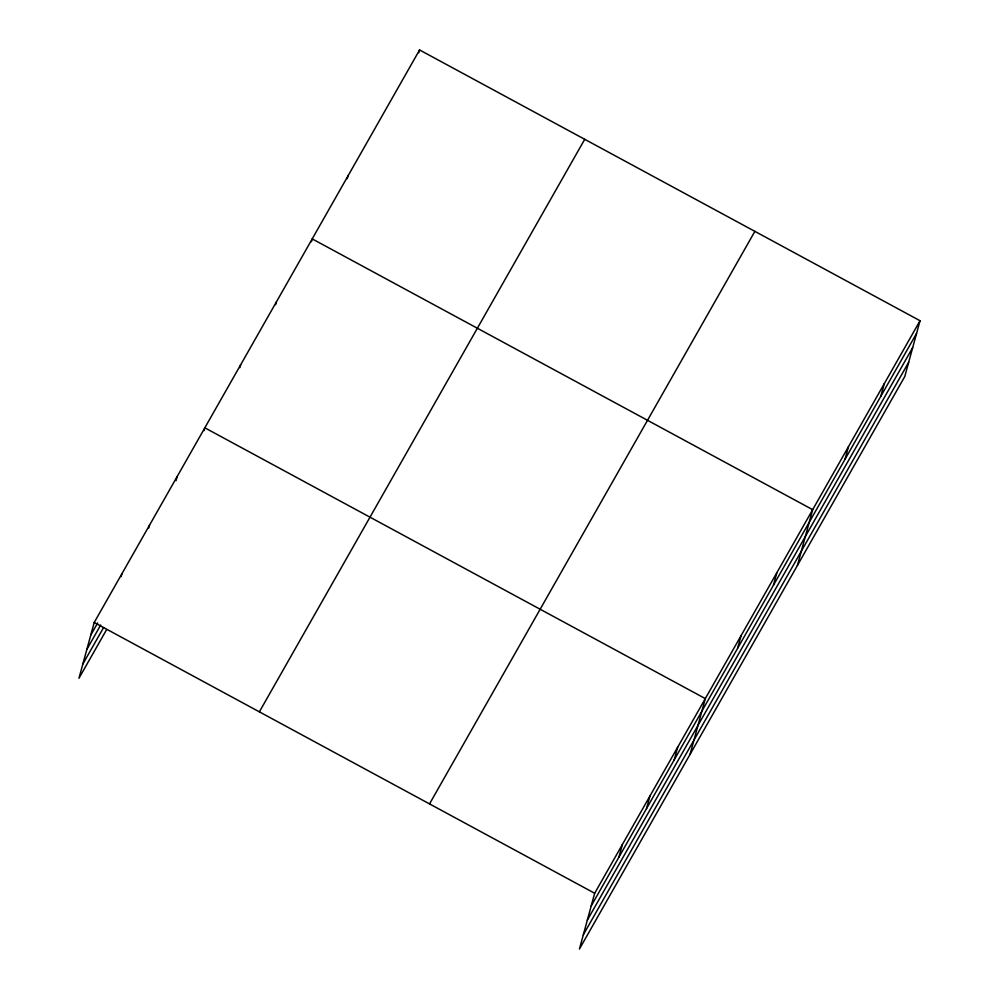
<?xml version="1.0" encoding="UTF-8"?>
<svg xmlns="http://www.w3.org/2000/svg" width="999" height="999" viewBox="0 0 999 999"><rect width="100%" height="100%" fill="white"/><g stroke="black" fill="none" stroke-linecap="round" stroke-linejoin="round"><path stroke-width="1.5" d="M920.042 320.729L594.68 893.256L579.42 949.05L904.782 376.511L920.042 320.729L419.58 49.95L94.218 622.489L78.958 678.271L106.618 629.607M121.116 576.623L121.878 573.813M148.764 527.959L149.538 525.149M176.036 480.694L177.185 476.486M204.071 430.631L204.845 427.822L705.306 698.601L690.047 754.382M239.86 367.657L240.634 364.847M275.649 304.67L276.423 301.86M311.438 241.696L312.212 238.886L812.674 509.665L797.414 565.446M347.227 178.709L348.002 175.911M418.806 52.76L419.58 49.95M618.881 857.229L622.34 844.592M646.54 808.566L649.999 795.928M674.2 759.889L677.647 747.264M737.637 648.251L741.096 635.626M773.426 585.277L776.885 572.639M845.004 459.315L848.463 446.69M880.793 396.341L884.252 383.703M90.772 635.114L97.677 622.951M86.876 649.362L100.699 625.024M82.855 664.035L103.596 627.534M259.378 711.837L584.727 139.311M429.533 803.908L754.882 231.368M591.233 905.893L916.582 333.354M587.337 920.129L912.686 347.602M583.316 934.802L908.678 362.275M94.218 622.489L594.68 893.256"/></g></svg>
